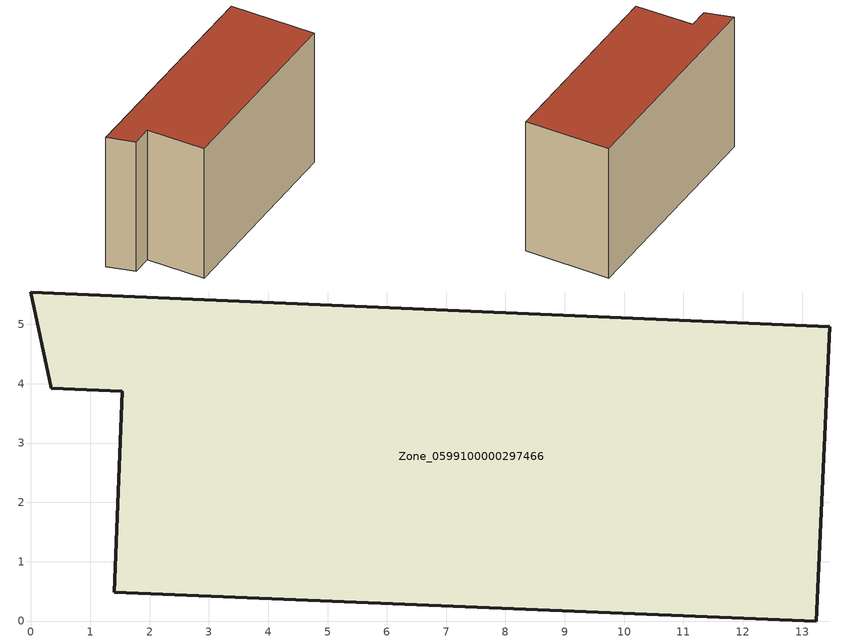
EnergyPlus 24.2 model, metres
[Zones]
Zone_0599100000297466
 floor ground (C_G): 1.54,3.88 0.34,3.93 0,5.55 13.46,4.96 13.24,0 1.4,0.49 z1.54
 wall outside (C_F): 13.46,4.96 0,5.55 0.34,3.93 1.54,3.88 1.4,0.49 13.24,0 13.46,4.96 z1.54:9.84
 roof outside (C_R): 1.4,0.49 13.24,0 13.46,4.96 0,5.55 0.34,3.93 1.54,3.88 z9.84
[BUILDING]
Pand.0599100000297466: North Axis=0; Terrain=City; Loads Convergence Tolerance Value=0.04; Temperature Convergence Tolerance Value=0.4; Solar Distribution=FullExterior; Maximum Number of Warmup Days=25; Minimum Number of Warmup Days=1
[Site:Location]
Rotterdam.The.Hague.AP_ZH_NLD Design_Conditions: Latitude=51.96; Longitude=4.45; Time Zone=1; Elevation=-4.5
[SITE:GROUNDTEMPERATURE:BUILDINGSURFACE]
18, 18, 18, 18, 18, 18, 18, 18, 18, 18, 18, 18
[MATERIAL] Thermal Absorptance=0.9; Solar Absorptance=0.7; Visible Absorptance=0.7
Name | Roughness | Thickness | Conductivity | Density | Specific Heat
G.TI.1975-1991 | MediumSmooth | 0.15 | 0.288461 | 540 | 1210
F.TI.1975-1991 | Rough | 0.3 | 0.230769 | 1920 | 840
R.TI.1975-1991 | MediumRough | 0.2 | 0.153846 | 1500 | 1000
[CONSTRUCTION]
C_G: G.TI.1975-1991
C_F: F.TI.1975-1991
C_R: R.TI.1975-1991
[ZONE]
Zone_0599100000297466: Type=1; Multiplier=1; Ceiling Height=Autocalculate; Volume=Autocalculate; Floor Area=autocalculate; Part of Total Floor Area=Yes
[ZONEINFILTRATION:DESIGNFLOWRATE]
Infil_Zone_0599100000297466: Zone or ZoneList or Space or SpaceList=Zone_0599100000297466; Schedule=AlwaysOn; Design Flow Rate Calculation Method=Flow/Area; Flow Rate per Floor Area=0.003; Constant Term Coefficient=1; Temperature Term Coefficient=0; Velocity Term Coefficient=0; Velocity Squared Term Coefficient=0
[HVACTEMPLATE:ZONE:IDEALLOADSAIRSYSTEM]
Zone_0599100000297466: Maximum Heating Supply Air Temperature=50; Minimum Cooling Supply Air Temperature=13; Maximum Heating Supply Air Humidity Ratio=0.0156; Minimum Cooling Supply Air Humidity Ratio=0.0077; Heating Limit=NoLimit; Cooling Limit=NoLimit; Dehumidification Control Type=ConstantSensibleHeatRatio; Cooling Sensible Heat Ratio=0.7; Dehumidification Setpoint=60; Humidification Control Type=None; Humidification Setpoint=30; Outdoor Air Method=None; Outdoor Air Flow Rate per Person=0.00944; Outdoor Air Flow Rate per Zone Floor Area=0; Outdoor Air Flow Rate per Zone=0; Demand Controlled Ventilation Type=None; Outdoor Air Economizer Type=NoEconomizer; Heat Recovery Type=None; Sensible Heat Recovery Effectiveness=0.7; Latent Heat Recovery Effectiveness=0.65
[ZONECONTROL:THERMOSTAT]
ThermostatControl_Zone_0599100000297466: Zone or ZoneList=Zone_0599100000297466; Control Type Schedule=DualSetpointControlType; Control 1=Thermostat_Zone_0599100000297466; Temperature Difference Between Cutout And Setpoint=0
[THERMOSTATSETPOINT:DUALSETPOINT]
Thermostat_Zone_0599100000297466: Heating Setpoint Temperature Schedule=HeatingSetpoint_Zone_0599100000297466; Cooling Setpoint Temperature Schedule=CoolingSetpoint_Zone_0599100000297466
[SCHEDULE:COMPACT]
HeatingSetpoint_Zone_0599100000297466: Through: 12/31, For: AllDays, Until: 24:00, 21
CoolingSetpoint_Zone_0599100000297466: Through: 12/31, For: AllDays, Until: 24:00, 24
DualSetpointControlType: Through: 12/31, For: AllDays, Until: 24:00, 4
AlwaysOn: Through: 12/31, For: AllDays, Until: 24:00, 1
